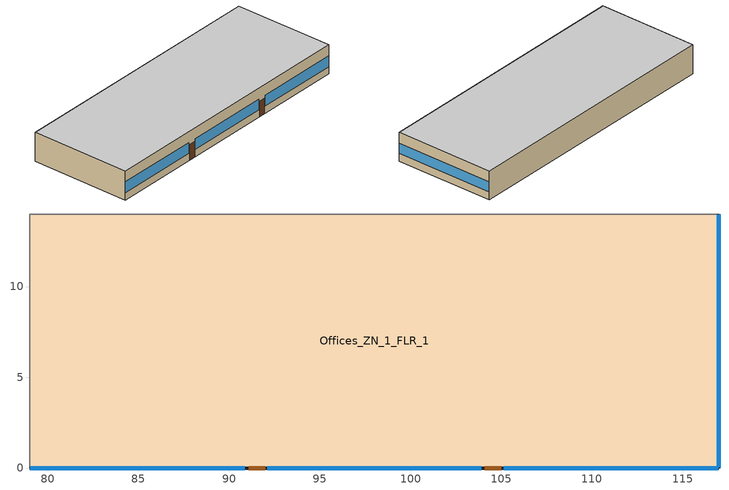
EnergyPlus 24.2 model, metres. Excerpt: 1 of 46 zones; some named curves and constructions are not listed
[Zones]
Offices_ZN_1_FLR_1
 floor ground (Offices_ZN_1_FLR_1_Floor_Ffactor): 79,14 117,14 117,0 79,0 z0
 wall outside (nonres_ext_wall_grd): 79,0 117,0 117,14 z0:4
 wall to Gym_ZN_1_FLR_1 (int_wall): 117,14 79,14 z0:4
 wall to Lobby_ZN_1_FLR_1 (int_wall): 79,14 79,0 z0:4
 window (NonresWindow_U_0.369_SHGC_0.357): 117,0.05 117,13.95 z1.1:2.51; 79.05,0 90.87,0 / 92.09,0 103.91,0 / 105.13,0 116.95,0 z1:2.5
 door (Swinging Door_con): 91.08,0 91.99,0 / 104.08,0 104.99,0 z0:2.13
 ceiling to Offices_ZN_1_FLR_2 (int_slab_ceiling): 79,0 117,0 117,14 79,14 z4
[COIL:HEATING:DX:VARIABLEREFRIGERANTFLOW] Availability Schedule=Always On Discrete hvac_library; Gross Rated Heating Capacity=Autosize; Rated Air Flow Rate=Autosize
Name | Heating Capacity Ratio Modifier Function of Temperature Curve | Heating Capacity Modifier Function of Flow Fraction Curve
Mult_Class_1_Pod_2_ZN_1_FLR_1 VRF Terminal Heating Coil | Mult_Class_1_Pod_2_ZN_1_FLR_1 VRF Terminal Heating Coil VRFTUHeatCAPFT | Mult_Class_1_Pod_2_ZN_1_FLR_1 VRF Terminal Heating Coil VRFACHeatCapFFF
Corridor_Pod_2_ZN_1_FLR_1 VRF Terminal Heating Coil | Corridor_Pod_2_ZN_1_FLR_1 VRF Terminal Heating Coil VRFTUHeatCAPFT | Corridor_Pod_2_ZN_1_FLR_1 VRF Terminal Heating Coil VRFACHeatCapFFF
Corner_Class_2_Pod_2_ZN_1_FLR_1 VRF Terminal Heating Coil | Corner_Class_2_Pod_2_ZN_1_FLR_1 VRF Terminal Heating Coil VRFTUHeatCAPFT | Corner_Class_2_Pod_2_ZN_1_FLR_1 VRF Terminal Heating Coil VRFACHeatCapFFF
Mult_Class_2_Pod_2_ZN_1_FLR_1 VRF Terminal Heating Coil | Mult_Class_2_Pod_2_ZN_1_FLR_1 VRF Terminal Heating Coil VRFTUHeatCAPFT | Mult_Class_2_Pod_2_ZN_1_FLR_1 VRF Terminal Heating Coil VRFACHeatCapFFF
Corner_Class_1_Pod_3_ZN_1_FLR_1 VRF Terminal Heating Coil | Corner_Class_1_Pod_3_ZN_1_FLR_1 VRF Terminal Heating Coil VRFTUHeatCAPFT | Corner_Class_1_Pod_3_ZN_1_FLR_1 VRF Terminal Heating Coil VRFACHeatCapFFF
Mult_Class_1_Pod_3_ZN_1_FLR_1 VRF Terminal Heating Coil | Mult_Class_1_Pod_3_ZN_1_FLR_1 VRF Terminal Heating Coil VRFTUHeatCAPFT | Mult_Class_1_Pod_3_ZN_1_FLR_1 VRF Terminal Heating Coil VRFACHeatCapFFF
Corridor_Pod_3_ZN_1_FLR_1 VRF Terminal Heating Coil | Corridor_Pod_3_ZN_1_FLR_1 VRF Terminal Heating Coil VRFTUHeatCAPFT | Corridor_Pod_3_ZN_1_FLR_1 VRF Terminal Heating Coil VRFACHeatCapFFF
Corner_Class_2_Pod_3_ZN_1_FLR_1 VRF Terminal Heating Coil | Corner_Class_2_Pod_3_ZN_1_FLR_1 VRF Terminal Heating Coil VRFTUHeatCAPFT | Corner_Class_2_Pod_3_ZN_1_FLR_1 VRF Terminal Heating Coil VRFACHeatCapFFF
Mult_Class_2_Pod_3_ZN_1_FLR_1 VRF Terminal Heating Coil | Mult_Class_2_Pod_3_ZN_1_FLR_1 VRF Terminal Heating Coil VRFTUHeatCAPFT | Mult_Class_2_Pod_3_ZN_1_FLR_1 VRF Terminal Heating Coil VRFACHeatCapFFF
Main_Corridor_ZN_1_FLR_1 VRF Terminal Heating Coil | Main_Corridor_ZN_1_FLR_1 VRF Terminal Heating Coil VRFTUHeatCAPFT | Main_Corridor_ZN_1_FLR_1 VRF Terminal Heating Coil VRFACHeatCapFFF
Lobby_ZN_1_FLR_1 VRF Terminal Heating Coil | Lobby_ZN_1_FLR_1 VRF Terminal Heating Coil VRFTUHeatCAPFT | Lobby_ZN_1_FLR_1 VRF Terminal Heating Coil VRFACHeatCapFFF
Bathrooms_ZN_1_FLR_1 VRF Terminal Heating Coil | Bathrooms_ZN_1_FLR_1 VRF Terminal Heating Coil VRFTUHeatCAPFT | Bathrooms_ZN_1_FLR_1 VRF Terminal Heating Coil VRFACHeatCapFFF
Offices_ZN_1_FLR_1 VRF Terminal Heating Coil | Offices_ZN_1_FLR_1 VRF Terminal Heating Coil VRFTUHeatCAPFT | Offices_ZN_1_FLR_1 VRF Terminal Heating Coil VRFACHeatCapFFF
Gym_ZN_1_FLR_1 VRF Terminal Heating Coil | Gym_ZN_1_FLR_1 VRF Terminal Heating Coil VRFTUHeatCAPFT | Gym_ZN_1_FLR_1 VRF Terminal Heating Coil VRFACHeatCapFFF
Aux_Gym_ZN_1_FLR_1 VRF Terminal Heating Coil | Aux_Gym_ZN_1_FLR_1 VRF Terminal Heating Coil VRFTUHeatCAPFT | Aux_Gym_ZN_1_FLR_1 VRF Terminal Heating Coil VRFACHeatCapFFF
Auditorium_ZN_1_FLR_1 VRF Terminal Heating Coil | Auditorium_ZN_1_FLR_1 VRF Terminal Heating Coil VRFTUHeatCAPFT | Auditorium_ZN_1_FLR_1 VRF Terminal Heating Coil VRFACHeatCapFFF
Kitchen_ZN_1_FLR_1 VRF Terminal Heating Coil | Kitchen_ZN_1_FLR_1 VRF Terminal Heating Coil VRFTUHeatCAPFT | Kitchen_ZN_1_FLR_1 VRF Terminal Heating Coil VRFACHeatCapFFF
Cafeteria_ZN_1_FLR_1 VRF Terminal Heating Coil | Cafeteria_ZN_1_FLR_1 VRF Terminal Heating Coil VRFTUHeatCAPFT | Cafeteria_ZN_1_FLR_1 VRF Terminal Heating Coil VRFACHeatCapFFF
Mech_ZN_1_FLR_1 VRF Terminal Heating Coil | Mech_ZN_1_FLR_1 VRF Terminal Heating Coil VRFTUHeatCAPFT | Mech_ZN_1_FLR_1 VRF Terminal Heating Coil VRFACHeatCapFFF
Corner_Class_1_Pod_1_ZN_1_FLR_2 VRF Terminal Heating Coil | Corner_Class_1_Pod_1_ZN_1_FLR_2 VRF Terminal Heating Coil VRFTUHeatCAPFT | Corner_Class_1_Pod_1_ZN_1_FLR_2 VRF Terminal Heating Coil VRFACHeatCapFFF
Mult_Class_1_Pod_1_ZN_1_FLR_2 VRF Terminal Heating Coil | Mult_Class_1_Pod_1_ZN_1_FLR_2 VRF Terminal Heating Coil VRFTUHeatCAPFT | Mult_Class_1_Pod_1_ZN_1_FLR_2 VRF Terminal Heating Coil VRFACHeatCapFFF
Corridor_Pod_1_ZN_1_FLR_2 VRF Terminal Heating Coil | Corridor_Pod_1_ZN_1_FLR_2 VRF Terminal Heating Coil VRFTUHeatCAPFT | Corridor_Pod_1_ZN_1_FLR_2 VRF Terminal Heating Coil VRFACHeatCapFFF
Corner_Class_2_Pod_1_ZN_1_FLR_2 VRF Terminal Heating Coil | Corner_Class_2_Pod_1_ZN_1_FLR_2 VRF Terminal Heating Coil VRFTUHeatCAPFT | Corner_Class_2_Pod_1_ZN_1_FLR_2 VRF Terminal Heating Coil VRFACHeatCapFFF
Mult_Class_2_Pod_1_ZN_1_FLR_2 VRF Terminal Heating Coil | Mult_Class_2_Pod_1_ZN_1_FLR_2 VRF Terminal Heating Coil VRFTUHeatCAPFT | Mult_Class_2_Pod_1_ZN_1_FLR_2 VRF Terminal Heating Coil VRFACHeatCapFFF
Corner_Class_1_Pod_2_ZN_1_FLR_2 VRF Terminal Heating Coil | Corner_Class_1_Pod_2_ZN_1_FLR_2 VRF Terminal Heating Coil VRFTUHeatCAPFT | Corner_Class_1_Pod_2_ZN_1_FLR_2 VRF Terminal Heating Coil VRFACHeatCapFFF
Mult_Class_1_Pod_2_ZN_1_FLR_2 VRF Terminal Heating Coil | Mult_Class_1_Pod_2_ZN_1_FLR_2 VRF Terminal Heating Coil VRFTUHeatCAPFT | Mult_Class_1_Pod_2_ZN_1_FLR_2 VRF Terminal Heating Coil VRFACHeatCapFFF
Corridor_Pod_2_ZN_1_FLR_2 VRF Terminal Heating Coil | Corridor_Pod_2_ZN_1_FLR_2 VRF Terminal Heating Coil VRFTUHeatCAPFT | Corridor_Pod_2_ZN_1_FLR_2 VRF Terminal Heating Coil VRFACHeatCapFFF
Corner_Class_2_Pod_2_ZN_1_FLR_2 VRF Terminal Heating Coil | Corner_Class_2_Pod_2_ZN_1_FLR_2 VRF Terminal Heating Coil VRFTUHeatCAPFT | Corner_Class_2_Pod_2_ZN_1_FLR_2 VRF Terminal Heating Coil VRFACHeatCapFFF
Mult_Class_2_Pod_2_ZN_1_FLR_2 VRF Terminal Heating Coil | Mult_Class_2_Pod_2_ZN_1_FLR_2 VRF Terminal Heating Coil VRFTUHeatCAPFT | Mult_Class_2_Pod_2_ZN_1_FLR_2 VRF Terminal Heating Coil VRFACHeatCapFFF
Corner_Class_1_Pod_3_ZN_1_FLR_2 VRF Terminal Heating Coil | Corner_Class_1_Pod_3_ZN_1_FLR_2 VRF Terminal Heating Coil VRFTUHeatCAPFT | Corner_Class_1_Pod_3_ZN_1_FLR_2 VRF Terminal Heating Coil VRFACHeatCapFFF
Mult_Class_1_Pod_3_ZN_1_FLR_2 VRF Terminal Heating Coil | Mult_Class_1_Pod_3_ZN_1_FLR_2 VRF Terminal Heating Coil VRFTUHeatCAPFT | Mult_Class_1_Pod_3_ZN_1_FLR_2 VRF Terminal Heating Coil VRFACHeatCapFFF
Corridor_Pod_3_ZN_1_FLR_2 VRF Terminal Heating Coil | Corridor_Pod_3_ZN_1_FLR_2 VRF Terminal Heating Coil VRFTUHeatCAPFT | Corridor_Pod_3_ZN_1_FLR_2 VRF Terminal Heating Coil VRFACHeatCapFFF
Corner_Class_2_Pod_3_ZN_1_FLR_2 VRF Terminal Heating Coil | Corner_Class_2_Pod_3_ZN_1_FLR_2 VRF Terminal Heating Coil VRFTUHeatCAPFT | Corner_Class_2_Pod_3_ZN_1_FLR_2 VRF Terminal Heating Coil VRFACHeatCapFFF
Mult_Class_2_Pod_3_ZN_1_FLR_2 VRF Terminal Heating Coil | Mult_Class_2_Pod_3_ZN_1_FLR_2 VRF Terminal Heating Coil VRFTUHeatCAPFT | Mult_Class_2_Pod_3_ZN_1_FLR_2 VRF Terminal Heating Coil VRFACHeatCapFFF
Main_Corridor_ZN_1_FLR_2 VRF Terminal Heating Coil | Main_Corridor_ZN_1_FLR_2 VRF Terminal Heating Coil VRFTUHeatCAPFT | Main_Corridor_ZN_1_FLR_2 VRF Terminal Heating Coil VRFACHeatCapFFF
Lobby_ZN_1_FLR_2 VRF Terminal Heating Coil | Lobby_ZN_1_FLR_2 VRF Terminal Heating Coil VRFTUHeatCAPFT | Lobby_ZN_1_FLR_2 VRF Terminal Heating Coil VRFACHeatCapFFF
Bathrooms_ZN_1_FLR_2 VRF Terminal Heating Coil | Bathrooms_ZN_1_FLR_2 VRF Terminal Heating Coil VRFTUHeatCAPFT | Bathrooms_ZN_1_FLR_2 VRF Terminal Heating Coil VRFACHeatCapFFF
Offices_ZN_1_FLR_2 VRF Terminal Heating Coil | Offices_ZN_1_FLR_2 VRF Terminal Heating Coil VRFTUHeatCAPFT | Offices_ZN_1_FLR_2 VRF Terminal Heating Coil VRFACHeatCapFFF
LIBRARY_MEDIA_CENTER_ZN_1_FLR_2 VRF Terminal Heating Coil | LIBRARY_MEDIA_CENTER_ZN_1_FLR_2 VRF Terminal Heating Coil VRFTUHeatCAPFT | LIBRARY_MEDIA_CENTER_ZN_1_FLR_2 VRF Terminal Heating Coil VRFACHeatCapFFF
Mech_ZN_1_FLR_2 VRF Terminal Heating Coil | Mech_ZN_1_FLR_2 VRF Terminal Heating Coil VRFTUHeatCAPFT | Mech_ZN_1_FLR_2 VRF Terminal Heating Coil VRFACHeatCapFFF
[UnitarySystemPerformance:Multispeed] Number of Speeds for Heating=2; Number of Speeds for Cooling=2; Single Mode Operation=No; No Load Supply Air Flow Rate Ratio=0.66; Heating Speed 1 Supply Air Flow Ratio=0.66; Cooling Speed 1 Supply Air Flow Ratio=0.66; Heating Speed 2 Supply Air Flow Ratio=1; Cooling Speed 2 Supply Air Flow Ratio=1
PSZ-AC_3:7_Unitary_Package_DX_Perf; PSZ-AC_1:5_Unitary_Package_DX_Perf; PSZ-AC_2:6_Unitary_Package_DX_Perf; PSZ-AC_4:8_Unitary_Package_DX_Perf; PSZ-AC_5:9_Unitary_Package_DX_Perf
[AIRCONDITIONER:VARIABLEREFRIGERANTFLOW] Availability Schedule=Always On Discrete hvac_library; Gross Rated Total Cooling Capacity=Autosize; Gross Rated Cooling COP=3.3; Minimum Condenser Inlet Node Temperature in Cooling Mode=-6; Maximum Condenser Inlet Node Temperature in Cooling Mode=43; Gross Rated Heating Capacity=Autosize; Rated Heating Capacity Sizing Ratio=1; Gross Rated Heating COP=3.5; Minimum Condenser Inlet Node Temperature in Heating Mode=-20; Maximum Condenser Inlet Node Temperature in Heating Mode=16; Heating Performance Curve Outdoor Temperature Type=WetBulbTemperature; Minimum Heat Pump PartLoad Ratio=0.15; Master Thermostat Priority Control Type=LoadPriority; Heat Pump Waste Heat Recovery=No; Equivalent Piping Length used for Piping Correction Factor in Cooling Mode=30; Vertical Height used for Piping Correction Factor=10; Piping Correction Factor for Height in Cooling Mode Coefficient=-0.000386; Equivalent Piping Length used for Piping Correction Factor in Heating Mode=30; Piping Correction Factor for Height in Heating Mode Coefficient=0; Crankcase Heater Power per Compressor=15; Number of Compressors=3; Ratio of Compressor Size to Total Compressor Capacity=0.333333; Maximum Outdoor DryBulb Temperature for Crankcase Heater=7; Defrost Strategy=Resistive; Defrost Control=Timed; Defrost Time Period Fraction=0.058333; Resistive Defrost Heater Capacity=1e-07; Maximum Outdoor Drybulb Temperature for Defrost Operation=7; Condenser Type=AirCooled; Evaporative Condenser Effectiveness=0.9; Evaporative Condenser Air Flow Rate=Autosize; Evaporative Condenser Pump Rated Power Consumption=Autosize; Basin Heater Capacity=0; Basin Heater Setpoint Temperature=2; Fuel Type=Electricity; Minimum Condenser Inlet Node Temperature in Heat Recovery Mode=0; Maximum Condenser Inlet Node Temperature in Heat Recovery Mode=20; Initial Heat Recovery Cooling Capacity Fraction=0.5; Heat Recovery Cooling Capacity Time Constant=0.083; Initial Heat Recovery Cooling Energy Fraction=1; Heat Recovery Cooling Energy Time Constant=0; Initial Heat Recovery Heating Capacity Fraction=0.5; Heat Recovery Heating Capacity Time Constant=0.083; Initial Heat Recovery Heating Energy Fraction=0.5; Heat Recovery Heating Energy Time Constant=0
Name | Heat Pump | Cooling Capacity Ratio Modifier Function of Low Temperature Curve | Cooling Capacity Ratio Boundary Curve | Cooling Capacity Ratio Modifier Function of High Temperature Curve | Cooling Energy Input Ratio Modifier Function of Low Temperature Curve | Cooling Energy Input Ratio Boundary Curve | Cooling Energy Input Ratio Modifier Function of High Temperature Curve | Cooling Energy Input Ratio Modifier Function of Low PartLoad Ratio Curve | Cooling Energy Input Ratio Modifier Function of High PartLoad Ratio Curve | Cooling Combination Ratio Correction Factor Curve | Cooling PartLoad Fraction Correlation Curve | Heating Capacity Ratio Modifier Function of Low Temperature Curve | Heating Capacity Ratio Boundary Curve | Heating Capacity Ratio Modifier Function of High Temperature Curve | Heating Energy Input Ratio Modifier Function of Low Temperature Curve | Heating Energy Input Ratio Boundary Curve | Heating Energy Input Ratio Modifier Function of High Temperature Curve | Heating Energy Input Ratio Modifier Function of Low PartLoad Ratio Curve | Heating Energy Input Ratio Modifier Function of High PartLoad Ratio Curve | Heating Combination Ratio Correction Factor Curve | Heating PartLoad Fraction Correlation Curve | Zone Terminal Unit List | Piping Correction Factor for Length in Cooling Mode Curve | Piping Correction Factor for Length in Heating Mode Curve | Heat Recovery Cooling Capacity Modifier Curve | Heat Recovery Cooling Energy Modifier Curve | Heat Recovery Heating Capacity Modifier Curve | Heat Recovery Heating Energy Modifier Curve
 | VRF System 1 | VRF System 1 CapRatioLowTempCurve_Cooling | VRF System 1 CapRatioBoundary_Cooling | VRF System 1 CapRatioHighTempCurve_Cooling | VRF System 1 EIRRatioLowTempCurve_Cooling | VRF System 1 EIRRatioBoundary_Cooling | VRF System 1 EIRRatioHighTempCurve_Cooling | VRF System 1 EIRRatioLowPLR_Cooling | VRF System 1 EIRRatioHighPLR_Cooling | VRF System 1 CombinationRatio_Cooling | VRF System 1 PLRFractionCorrelation_Cooling | VRF System 1 CapRatioLowTempCurve_Heating | VRF System 1 CapRatioBoundary_Heating | VRF System 1 CapRatioHighTempCurve_Heating | VRF System 1 EIRRatioLowTempCurve_Heating | VRF System 1 EIRRatioBoundary_Heating | VRF System 1 EIRRatioHighTempCurve_Heating | VRF System 1 EIRRatioLowPLR_Heating | VRF System 1 EIRRatioHighPLR_Heating | VRF System 1 CombinationRatio_Heating | VRF System 1 PLRFractionCorrelation_Heating | VRF System 1 Terminal List | VRF System 1 PipingCorrectionFactorCurve_Cooling | VRF System 1 PipingCorrectionFactorCurve_Heating | VRF System 1 HeatRecoveryCapModifier_Cooling | VRF System 1 HeatRecoveryEnergyModifier_Cooling | VRF System 1 HeatRecoveryCapModifier_Heating | VRF System 1 HeatRecoveryEnergyModifier_Heating
 | VRF System 2 | VRF System 2 CapRatioLowTempCurve_Cooling | VRF System 2 CapRatioBoundary_Cooling | VRF System 2 CapRatioHighTempCurve_Cooling | VRF System 2 EIRRatioLowTempCurve_Cooling | VRF System 2 EIRRatioBoundary_Cooling | VRF System 2 EIRRatioHighTempCurve_Cooling | VRF System 2 EIRRatioLowPLR_Cooling | VRF System 2 EIRRatioHighPLR_Cooling | VRF System 2 CombinationRatio_Cooling | VRF System 2 PLRFractionCorrelation_Cooling | VRF System 2 CapRatioLowTempCurve_Heating | VRF System 2 CapRatioBoundary_Heating | VRF System 2 CapRatioHighTempCurve_Heating | VRF System 2 EIRRatioLowTempCurve_Heating | VRF System 2 EIRRatioBoundary_Heating | VRF System 2 EIRRatioHighTempCurve_Heating | VRF System 2 EIRRatioLowPLR_Heating | VRF System 2 EIRRatioHighPLR_Heating | VRF System 2 CombinationRatio_Heating | VRF System 2 PLRFractionCorrelation_Heating | VRF System 2 Terminal List | VRF System 2 PipingCorrectionFactorCurve_Cooling | VRF System 2 PipingCorrectionFactorCurve_Heating | VRF System 2 HeatRecoveryCapModifier_Cooling | VRF System 2 HeatRecoveryEnergyModifier_Cooling | VRF System 2 HeatRecoveryCapModifier_Heating | VRF System 2 HeatRecoveryEnergyModifier_Heating
[ZONETERMINALUNITLIST]
Name | Zone Terminal Unit Name 1 | Zone Terminal Unit Name 2 | Zone Terminal Unit Name 3 | Zone Terminal Unit Name 4 | Zone Terminal Unit Name 5 | Zone Terminal Unit Name 6 | Zone Terminal Unit Name 7 | Zone Terminal Unit Name 8 | Zone Terminal Unit Name 9 | Zone Terminal Unit Name 10 | Zone Terminal Unit Name 11 | Zone Terminal Unit Name 12 | Zone Terminal Unit Name 13 | Zone Terminal Unit Name 14 | Zone Terminal Unit Name 15 | Zone Terminal Unit Name 16 | Zone Terminal Unit Name 17 | Zone Terminal Unit Name 18 | Zone Terminal Unit Name 19 | Zone Terminal Unit Name 20 | Zone Terminal Unit Name 21 | Zone Terminal Unit Name 22 | Zone Terminal Unit Name 23 | Zone Terminal Unit Name 24 | Zone Terminal Unit Name 25
VRF System 1 Terminal List | Corner_Class_1_Pod_1_ZN_1_FLR_1 VRF Terminal | Mult_Class_1_Pod_1_ZN_1_FLR_1 VRF Terminal | Corridor_Pod_1_ZN_1_FLR_1 VRF Terminal | Corner_Class_2_Pod_1_ZN_1_FLR_1 VRF Terminal | Mult_Class_2_Pod_1_ZN_1_FLR_1 VRF Terminal | Corner_Class_1_Pod_2_ZN_1_FLR_1 VRF Terminal | Mult_Class_1_Pod_2_ZN_1_FLR_1 VRF Terminal | Corridor_Pod_2_ZN_1_FLR_1 VRF Terminal | Corner_Class_2_Pod_2_ZN_1_FLR_1 VRF Terminal | Mult_Class_2_Pod_2_ZN_1_FLR_1 VRF Terminal | Corner_Class_1_Pod_3_ZN_1_FLR_1 VRF Terminal | Mult_Class_1_Pod_3_ZN_1_FLR_1 VRF Terminal | Corridor_Pod_3_ZN_1_FLR_1 VRF Terminal | Corner_Class_2_Pod_3_ZN_1_FLR_1 VRF Terminal | Mult_Class_2_Pod_3_ZN_1_FLR_1 VRF Terminal | Main_Corridor_ZN_1_FLR_1 VRF Terminal | Lobby_ZN_1_FLR_1 VRF Terminal | Bathrooms_ZN_1_FLR_1 VRF Terminal | Offices_ZN_1_FLR_1 VRF Terminal | Gym_ZN_1_FLR_1 VRF Terminal | Aux_Gym_ZN_1_FLR_1 VRF Terminal | Auditorium_ZN_1_FLR_1 VRF Terminal | Kitchen_ZN_1_FLR_1 VRF Terminal | Cafeteria_ZN_1_FLR_1 VRF Terminal | Mech_ZN_1_FLR_1 VRF Terminal
VRF System 2 Terminal List | Corner_Class_1_Pod_1_ZN_1_FLR_2 VRF Terminal | Mult_Class_1_Pod_1_ZN_1_FLR_2 VRF Terminal | Corridor_Pod_1_ZN_1_FLR_2 VRF Terminal | Corner_Class_2_Pod_1_ZN_1_FLR_2 VRF Terminal | Mult_Class_2_Pod_1_ZN_1_FLR_2 VRF Terminal | Corner_Class_1_Pod_2_ZN_1_FLR_2 VRF Terminal | Mult_Class_1_Pod_2_ZN_1_FLR_2 VRF Terminal | Corridor_Pod_2_ZN_1_FLR_2 VRF Terminal | Corner_Class_2_Pod_2_ZN_1_FLR_2 VRF Terminal | Mult_Class_2_Pod_2_ZN_1_FLR_2 VRF Terminal | Corner_Class_1_Pod_3_ZN_1_FLR_2 VRF Terminal | Mult_Class_1_Pod_3_ZN_1_FLR_2 VRF Terminal | Corridor_Pod_3_ZN_1_FLR_2 VRF Terminal | Corner_Class_2_Pod_3_ZN_1_FLR_2 VRF Terminal | Mult_Class_2_Pod_3_ZN_1_FLR_2 VRF Terminal | Main_Corridor_ZN_1_FLR_2 VRF Terminal | Lobby_ZN_1_FLR_2 VRF Terminal | Bathrooms_ZN_1_FLR_2 VRF Terminal | Offices_ZN_1_FLR_2 VRF Terminal | LIBRARY_MEDIA_CENTER_ZN_1_FLR_2 VRF Terminal | Mech_ZN_1_FLR_2 VRF Terminal
[EnergyManagementSystem:Sensor]
Name | OutputVariable or OutputMeter | OutputVariable or OutputMeter Index Key
Facility_Int_LTG | InteriorLights:Electricity
ActualOccupancy | Schedule Value | Offices Binary Occupancy
OAT | Site Outdoor Air Drybulb Temperature | Environment
[EnergyManagementSystem:Actuator]
Name | Actuated Component Unique | Actuated Component Type | Actuated Component Control Type
cCL1_Pod_1_ZN_1_FLR_1_LAr | Corner_Class_1_Pod_1_ZN_1_FLR_1_lights | Lights | Electricity Rate
mCl1_Pod_1_ZN_1_FLR_1_LAr | Mult_Class_1_Pod_1_ZN_1_FLR_1_lights | Lights | Electricity Rate
cPOD1_ZN_1_FLR_1_LAr | Corridor_Pod_1_ZN_1_FLR_1_lights | Lights | Electricity Rate
cCL2_Pod_1_ZN_1_FLR_1_LAr | Corner_Class_2_Pod_1_ZN_1_FLR_1_lights | Lights | Electricity Rate
mCl2_Pod_1_ZN_1_FLR_1_LAr | Mult_Class_2_Pod_1_ZN_1_FLR_1_lights | Lights | Electricity Rate
cCL1_Pod_2_ZN_1_FLR_1_LAr | Corner_Class_1_Pod_2_ZN_1_FLR_1_lights | Lights | Electricity Rate
mCl1_Pod_2_ZN_1_FLR_1_LAr | Mult_Class_1_Pod_2_ZN_1_FLR_1_lights | Lights | Electricity Rate
cPOD2_ZN_1_FLR_1_LAr | Corridor_Pod_2_ZN_1_FLR_1_lights | Lights | Electricity Rate
cCL2_Pod_2_ZN_1_FLR_1_LAr | Corner_Class_2_Pod_2_ZN_1_FLR_1_lights | Lights | Electricity Rate
mCl2_Pod_2_ZN_1_FLR_1_LAr | Mult_Class_2_Pod_2_ZN_1_FLR_1_lights | Lights | Electricity Rate
cCL1_Pod_3_ZN_1_FLR_1_LAr | Corner_Class_1_Pod_3_ZN_1_FLR_1_lights | Lights | Electricity Rate
mCl1_Pod_3_ZN_1_FLR_1_LAr | Mult_Class_1_Pod_3_ZN_1_FLR_1_lights | Lights | Electricity Rate
cPOD3_ZN_1_FLR_1_LAr | Corridor_Pod_3_ZN_1_FLR_1_lights | Lights | Electricity Rate
cCL2_Pod_3_ZN_1_FLR_1_LAr | Corner_Class_2_Pod_3_ZN_1_FLR_1_lights | Lights | Electricity Rate
mCl2_Pod_3_ZN_1_FLR_1_LAr | Mult_Class_2_Pod_3_ZN_1_FLR_1_lights | Lights | Electricity Rate
AUX_GYM_ZN_1_FLR_1_LAr | AUX_GYM_ZN_1_FLR_1_lights | Lights | Electricity Rate
AUDITORIUM_ZN_1_FLR_1_LAr | AUDITORIUM_ZN_1_FLR_1_lights | Lights | Electricity Rate
Main_Corridor_ZN_1_FLR_1_LAr | Main_Corridor_ZN_1_FLR_1_lights | Lights | Electricity Rate
Lobby_ZN_1_FLR_1_LAr | Lobby_ZN_1_FLR_1_lights | Lights | Electricity Rate
Mech_ZN_1_FLR_1_LAr | Mech_ZN_1_FLR_1_lights | Lights | Electricity Rate
BATHROOMS_ZN_1_FLR_1_LAr | BATHROOMS_ZN_1_FLR_1_lights | Lights | Electricity Rate
Offices_ZN_1_FLR_1_LAr | Offices_ZN_1_FLR_1_lights | Lights | Electricity Rate
Gym_ZN_1_FLR_1_LAr | Gym_ZN_1_FLR_1_lights | Lights | Electricity Rate
Kitchen_ZN_1_FLR_1_LAr | Kitchen_ZN_1_FLR_1_lights | Lights | Electricity Rate
Cafeteria_ZN_1_FLR_1_LAr | Cafeteria_ZN_1_FLR_1_lights | Lights | Electricity Rate
cCL1_Pod_1_ZN_1_FLR_2_LAr | Corner_Class_1_Pod_1_ZN_1_FLR_2_lights | Lights | Electricity Rate
mCl1_Pod_1_ZN_1_FLR_2_LAr | Mult_Class_1_Pod_1_ZN_1_FLR_2_lights | Lights | Electricity Rate
cPOD1_ZN_1_FLR_2_LAr | Corridor_Pod_1_ZN_1_FLR_2_lights | Lights | Electricity Rate
cCL2_Pod_1_ZN_1_FLR_2_LAr | Corner_Class_2_Pod_1_ZN_1_FLR_2_lights | Lights | Electricity Rate
mCl2_Pod_1_ZN_1_FLR_2_LAr | Mult_Class_2_Pod_1_ZN_1_FLR_2_lights | Lights | Electricity Rate
cCL1_Pod_2_ZN_1_FLR_2_LAr | Corner_Class_1_Pod_2_ZN_1_FLR_2_lights | Lights | Electricity Rate
mCl1_Pod_2_ZN_1_FLR_2_LAr | Mult_Class_1_Pod_2_ZN_1_FLR_2_lights | Lights | Electricity Rate
cPOD2_ZN_1_FLR_2_LAr | Corridor_Pod_2_ZN_1_FLR_2_lights | Lights | Electricity Rate
cCL2_Pod_2_ZN_1_FLR_2_LAr | Corner_Class_2_Pod_2_ZN_1_FLR_2_lights | Lights | Electricity Rate
mCl2_Pod_2_ZN_1_FLR_2_LAr | Mult_Class_2_Pod_2_ZN_1_FLR_2_lights | Lights | Electricity Rate
cCL1_Pod_3_ZN_1_FLR_2_LAr | Corner_Class_1_Pod_3_ZN_1_FLR_2_lights | Lights | Electricity Rate
mCl1_Pod_3_ZN_1_FLR_2_LAr | Mult_Class_1_Pod_3_ZN_1_FLR_2_lights | Lights | Electricity Rate
cPOD3_ZN_1_FLR_2_LAr | Corridor_Pod_3_ZN_1_FLR_2_lights | Lights | Electricity Rate
cCL2_Pod_3_ZN_1_FLR_2_LAr | Corner_Class_2_Pod_3_ZN_1_FLR_2_lights | Lights | Electricity Rate
mCl2_Pod_3_ZN_1_FLR_2_LAr | Mult_Class_2_Pod_3_ZN_1_FLR_2_lights | Lights | Electricity Rate
Main_Corridor_ZN_1_FLR_2_LAr | Main_Corridor_ZN_1_FLR_2_lights | Lights | Electricity Rate
Lobby_ZN_1_FLR_2_LAr | Lobby_ZN_1_FLR_2_lights | Lights | Electricity Rate
Mech_ZN_1_FLR_2_LAr | Mech_ZN_1_FLR_2_lights | Lights | Electricity Rate
BATHROOMS_ZN_1_FLR_2_LAr | BATHROOMS_ZN_1_FLR_2_lights | Lights | Electricity Rate
Offices_ZN_1_FLR_2_LAr | Offices_ZN_1_FLR_2_lights | Lights | Electricity Rate
LMC_ZN_1_FLR_2_LAr | Library_Media_Center_ZN_1_FLR_2_lights | Lights | Electricity Rate
CLGSETP_SCH_Actuator | CLGSETP_SCH_Yes_Optimum | Schedule:Compact | Schedule Value
CLGSETP_SCH_w_SB_Actuator | CLGSETP_SCH_Yes_Optimum_w_SB | Schedule:Compact | Schedule Value
HTGSETP_SCH_Actuator | HTGSETP_SCH_Yes_Optimum | Schedule:Compact | Schedule Value
HTGSETP_SCH_w_SB_Actuator | HTGSETP_SCH_Yes_Optimum_w_SB | Schedule:Compact | Schedule Value
[EnergyManagementSystem:ProgramCallingManager]
Transformer_Load_Prog_Manager: AfterPredictorAfterHVACManagers; Transformer_Load_Prog
SET_cCL1_Pod_1_ZN_1_FLR_1_Light_EMS_Program_Prog_Manager: BeginTimestepBeforePredictor; SET_cCL1_Pod_1_ZN_1_FLR_1_Light_EMS_Program
SET_mCl1_Pod_1_ZN_1_FLR_1_Light_EMS_Program_Prog_Manager: BeginTimestepBeforePredictor; SET_mCl1_Pod_1_ZN_1_FLR_1_Light_EMS_Program
SET_cPOD1_ZN_1_FLR_1_Light_EMS_Program_Prog_Manager: BeginTimestepBeforePredictor; SET_cPOD1_ZN_1_FLR_1_Light_EMS_Program
SET_cCL2_Pod_1_ZN_1_FLR_1_Light_EMS_Program_Prog_Manager: BeginTimestepBeforePredictor; SET_cCL2_Pod_1_ZN_1_FLR_1_Light_EMS_Program
SET_mCl2_Pod_1_ZN_1_FLR_1_Light_EMS_Program_Prog_Manager: BeginTimestepBeforePredictor; SET_mCl2_Pod_1_ZN_1_FLR_1_Light_EMS_Program
SET_cCL1_Pod_2_ZN_1_FLR_1_Light_EMS_Program_Prog_Manager: BeginTimestepBeforePredictor; SET_cCL1_Pod_2_ZN_1_FLR_1_Light_EMS_Program
SET_mCl1_Pod_2_ZN_1_FLR_1_Light_EMS_Program_Prog_Manager: BeginTimestepBeforePredictor; SET_mCl1_Pod_2_ZN_1_FLR_1_Light_EMS_Program
SET_cPOD2_ZN_1_FLR_1_Light_EMS_Program_Prog_Manager: BeginTimestepBeforePredictor; SET_cPOD2_ZN_1_FLR_1_Light_EMS_Program
SET_cCL2_Pod_2_ZN_1_FLR_1_Light_EMS_Program_Prog_Manager: BeginTimestepBeforePredictor; SET_cCL2_Pod_2_ZN_1_FLR_1_Light_EMS_Program
SET_mCl2_Pod_2_ZN_1_FLR_1_Light_EMS_Program_Prog_Manager: BeginTimestepBeforePredictor; SET_mCl2_Pod_2_ZN_1_FLR_1_Light_EMS_Program
SET_cCL1_Pod_3_ZN_1_FLR_1_Light_EMS_Program_Prog_Manager: BeginTimestepBeforePredictor; SET_cCL1_Pod_3_ZN_1_FLR_1_Light_EMS_Program
SET_mCl1_Pod_3_ZN_1_FLR_1_Light_EMS_Program_Prog_Manager: BeginTimestepBeforePredictor; SET_mCl1_Pod_3_ZN_1_FLR_1_Light_EMS_Program
SET_cPOD3_ZN_1_FLR_1_Light_EMS_Program_Prog_Manager: BeginTimestepBeforePredictor; SET_cPOD3_ZN_1_FLR_1_Light_EMS_Program
SET_cCL2_Pod_3_ZN_1_FLR_1_Light_EMS_Program_Prog_Manager: BeginTimestepBeforePredictor; SET_cCL2_Pod_3_ZN_1_FLR_1_Light_EMS_Program
SET_mCl2_Pod_3_ZN_1_FLR_1_Light_EMS_Program_Prog_Manager: BeginTimestepBeforePredictor; SET_mCl2_Pod_3_ZN_1_FLR_1_Light_EMS_Program
SET_AUX_GYM_ZN_1_FLR_1_Light_EMS_Program_Prog_Manager: BeginTimestepBeforePredictor; SET_AUX_GYM_ZN_1_FLR_1_Light_EMS_Program
SET_AUDITORIUM_ZN_1_FLR_1_Light_EMS_Program_Prog_Manager: BeginTimestepBeforePredictor; SET_AUDITORIUM_ZN_1_FLR_1_Light_EMS_Program
SET_Main_Corridor_ZN_1_FLR_1_Light_EMS_Program_Prog_Manager: BeginTimestepBeforePredictor; SET_Main_Corridor_ZN_1_FLR_1_Light_EMS_Program
SET_Lobby_ZN_1_FLR_1_Light_EMS_Program_Prog_Manager: BeginTimestepBeforePredictor; SET_Lobby_ZN_1_FLR_1_Light_EMS_Program
SET_Mech_ZN_1_FLR_1_Light_EMS_Program_Prog_Manager: BeginTimestepBeforePredictor; SET_Mech_ZN_1_FLR_1_Light_EMS_Program
SET_BATHROOMS_ZN_1_FLR_1_Light_EMS_Program_Prog_Manager: BeginTimestepBeforePredictor; SET_BATHROOMS_ZN_1_FLR_1_Light_EMS_Program
SET_Offices_ZN_1_FLR_1_Light_EMS_Program_Prog_Manager: BeginTimestepBeforePredictor; SET_Offices_ZN_1_FLR_1_Light_EMS_Program
SET_Gym_ZN_1_FLR_1_Light_EMS_Program_Prog_Manager: BeginTimestepBeforePredictor; SET_Gym_ZN_1_FLR_1_Light_EMS_Program
SET_Kitchen_ZN_1_FLR_1_Light_EMS_Program_Prog_Manager: BeginTimestepBeforePredictor; SET_Kitchen_ZN_1_FLR_1_Light_EMS_Program
SET_Cafeteria_ZN_1_FLR_1_Light_EMS_Program_Prog_Manager: BeginTimestepBeforePredictor; SET_Cafeteria_ZN_1_FLR_1_Light_EMS_Program
SET_cCL1_Pod_1_ZN_1_FLR_2_Light_EMS_Program_Prog_Manager: BeginTimestepBeforePredictor; SET_cCL1_Pod_1_ZN_1_FLR_2_Light_EMS_Program
SET_mCl1_Pod_1_ZN_1_FLR_2_Light_EMS_Program_Prog_Manager: BeginTimestepBeforePredictor; SET_mCl1_Pod_1_ZN_1_FLR_2_Light_EMS_Program
SET_cPOD1_ZN_1_FLR_2_Light_EMS_Program_Prog_Manager: BeginTimestepBeforePredictor; SET_cPOD1_ZN_1_FLR_2_Light_EMS_Program
SET_cCL2_Pod_1_ZN_1_FLR_2_Light_EMS_Program_Prog_Manager: BeginTimestepBeforePredictor; SET_cCL2_Pod_1_ZN_1_FLR_2_Light_EMS_Program
SET_mCl2_Pod_1_ZN_1_FLR_2_Light_EMS_Program_Prog_Manager: BeginTimestepBeforePredictor; SET_mCl2_Pod_1_ZN_1_FLR_2_Light_EMS_Program
SET_cCL1_Pod_2_ZN_1_FLR_2_Light_EMS_Program_Prog_Manager: BeginTimestepBeforePredictor; SET_cCL1_Pod_2_ZN_1_FLR_2_Light_EMS_Program
SET_mCl1_Pod_2_ZN_1_FLR_2_Light_EMS_Program_Prog_Manager: BeginTimestepBeforePredictor; SET_mCl1_Pod_2_ZN_1_FLR_2_Light_EMS_Program
SET_cPOD2_ZN_1_FLR_2_Light_EMS_Program_Prog_Manager: BeginTimestepBeforePredictor; SET_cPOD2_ZN_1_FLR_2_Light_EMS_Program
SET_cCL2_Pod_2_ZN_1_FLR_2_Light_EMS_Program_Prog_Manager: BeginTimestepBeforePredictor; SET_cCL2_Pod_2_ZN_1_FLR_2_Light_EMS_Program
SET_mCl2_Pod_2_ZN_1_FLR_2_Light_EMS_Program_Prog_Manager: BeginTimestepBeforePredictor; SET_mCl2_Pod_2_ZN_1_FLR_2_Light_EMS_Program
SET_cCL1_Pod_3_ZN_1_FLR_2_Light_EMS_Program_Prog_Manager: BeginTimestepBeforePredictor; SET_cCL1_Pod_3_ZN_1_FLR_2_Light_EMS_Program
SET_mCl1_Pod_3_ZN_1_FLR_2_Light_EMS_Program_Prog_Manager: BeginTimestepBeforePredictor; SET_mCl1_Pod_3_ZN_1_FLR_2_Light_EMS_Program
SET_cPOD3_ZN_1_FLR_2_Light_EMS_Program_Prog_Manager: BeginTimestepBeforePredictor; SET_cPOD3_ZN_1_FLR_2_Light_EMS_Program
SET_cCL2_Pod_3_ZN_1_FLR_2_Light_EMS_Program_Prog_Manager: BeginTimestepBeforePredictor; SET_cCL2_Pod_3_ZN_1_FLR_2_Light_EMS_Program
SET_mCl2_Pod_3_ZN_1_FLR_2_Light_EMS_Program_Prog_Manager: BeginTimestepBeforePredictor; SET_mCl2_Pod_3_ZN_1_FLR_2_Light_EMS_Program
SET_Main_Corridor_ZN_1_FLR_2_Light_EMS_Program_Prog_Manager: BeginTimestepBeforePredictor; SET_Main_Corridor_ZN_1_FLR_2_Light_EMS_Program
SET_Lobby_ZN_1_FLR_2_Light_EMS_Program_Prog_Manager: BeginTimestepBeforePredictor; SET_Lobby_ZN_1_FLR_2_Light_EMS_Program
SET_Mech_ZN_1_FLR_2_Light_EMS_Program_Prog_Manager: BeginTimestepBeforePredictor; SET_Mech_ZN_1_FLR_2_Light_EMS_Program
SET_BATHROOMS_ZN_1_FLR_2_Light_EMS_Program_Prog_Manager: BeginTimestepBeforePredictor; SET_BATHROOMS_ZN_1_FLR_2_Light_EMS_Program
SET_Offices_ZN_1_FLR_2_Light_EMS_Program_Prog_Manager: BeginTimestepBeforePredictor; SET_Offices_ZN_1_FLR_2_Light_EMS_Program
SET_LMC_ZN_1_FLR_2_Light_EMS_Program_Prog_Manager: BeginTimestepBeforePredictor; SET_LMC_ZN_1_FLR_2_Light_EMS_Program
OA_BASED_OPTIMUM_START_EMS_Program Manager: BeginTimestepBeforePredictor; OA_BASED_OPTIMUM_START_EMS_Program
[EnergyManagementSystem:Program]
Transformer_Load_Prog: SET Wired_LTG = Facility_Int_LTG*0.0194
SET_cCL1_Pod_1_ZN_1_FLR_1_Light_EMS_Program: SET cCL1_Pod_1_ZN_1_FLR_1_LSr_IP=0.093*cCL1_Pod_1_ZN_1_FLR_1_LSr/cCL1_Pod_1_ZN_1_FLR_1_Area; IF (cCL1_Pod_1_ZN_1_FLR_1_OSr <= 0) && (cCL1_Pod_1_ZN_1_FLR_1_LSr_IP >= 0.02); SET cCL1_Pod_1_ZN_1_FLR_1_LAr = 0.02*cCL1_Pod_1_ZN_1_FLR_1_Area/0.09290304; ELSE; SET cCL1_Pod_1_ZN_1_FLR_1_LAr = NULL; ENDIF
SET_mCl1_Pod_1_ZN_1_FLR_1_Light_EMS_Program: SET mCl1_Pod_1_ZN_1_FLR_1_LSr_IP=0.093*mCl1_Pod_1_ZN_1_FLR_1_LSr/mCl1_Pod_1_ZN_1_FLR_1_Area; IF (mCl1_Pod_1_ZN_1_FLR_1_OSr <= 0) && (mCl1_Pod_1_ZN_1_FLR_1_LSr_IP >= 0.02); SET mCl1_Pod_1_ZN_1_FLR_1_LAr = 0.02*mCl1_Pod_1_ZN_1_FLR_1_Area/0.09290304; ELSE; SET mCl1_Pod_1_ZN_1_FLR_1_LAr = NULL; ENDIF
SET_cPOD1_ZN_1_FLR_1_Light_EMS_Program: SET cPOD1_ZN_1_FLR_1_LSr_IP=0.093*cPOD1_ZN_1_FLR_1_LSr/cPOD1_ZN_1_FLR_1_Area; IF (cPOD1_ZN_1_FLR_1_OSr <= 0) && (cPOD1_ZN_1_FLR_1_LSr_IP >= 0.02); SET cPOD1_ZN_1_FLR_1_LAr = 0.02*cPOD1_ZN_1_FLR_1_Area/0.09290304; ELSE; SET cPOD1_ZN_1_FLR_1_LAr = NULL; ENDIF
SET_cCL2_Pod_1_ZN_1_FLR_1_Light_EMS_Program: SET cCL2_Pod_1_ZN_1_FLR_1_LSr_IP=0.093*cCL2_Pod_1_ZN_1_FLR_1_LSr/cCL2_Pod_1_ZN_1_FLR_1_Area; IF (cCL2_Pod_1_ZN_1_FLR_1_OSr <= 0) && (cCL2_Pod_1_ZN_1_FLR_1_LSr_IP >= 0.02); SET cCL2_Pod_1_ZN_1_FLR_1_LAr = 0.02*cCL2_Pod_1_ZN_1_FLR_1_Area/0.09290304; ELSE; SET cCL2_Pod_1_ZN_1_FLR_1_LAr = NULL; ENDIF
SET_mCl2_Pod_1_ZN_1_FLR_1_Light_EMS_Program: SET mCl2_Pod_1_ZN_1_FLR_1_LSr_IP=0.093*mCl2_Pod_1_ZN_1_FLR_1_LSr/mCl2_Pod_1_ZN_1_FLR_1_Area; IF (mCl2_Pod_1_ZN_1_FLR_1_OSr <= 0) && (mCl2_Pod_1_ZN_1_FLR_1_LSr_IP >= 0.02); SET mCl2_Pod_1_ZN_1_FLR_1_LAr = 0.02*mCl2_Pod_1_ZN_1_FLR_1_Area/0.09290304; ELSE; SET mCl2_Pod_1_ZN_1_FLR_1_LAr = NULL; ENDIF
SET_cCL1_Pod_2_ZN_1_FLR_1_Light_EMS_Program: SET cCL1_Pod_2_ZN_1_FLR_1_LSr_IP=0.093*cCL1_Pod_2_ZN_1_FLR_1_LSr/cCL1_Pod_2_ZN_1_FLR_1_Area; IF (cCL1_Pod_2_ZN_1_FLR_1_OSr <= 0) && (cCL1_Pod_2_ZN_1_FLR_1_LSr_IP >= 0.02); SET cCL1_Pod_2_ZN_1_FLR_1_LAr = 0.02*cCL1_Pod_2_ZN_1_FLR_1_Area/0.09290304; ELSE; SET cCL1_Pod_2_ZN_1_FLR_1_LAr = NULL; ENDIF
SET_mCl1_Pod_2_ZN_1_FLR_1_Light_EMS_Program: SET mCl1_Pod_2_ZN_1_FLR_1_LSr_IP=0.093*mCl1_Pod_2_ZN_1_FLR_1_LSr/mCl1_Pod_2_ZN_1_FLR_1_Area; IF (mCl1_Pod_2_ZN_1_FLR_1_OSr <= 0) && (mCl1_Pod_2_ZN_1_FLR_1_LSr_IP >= 0.02); SET mCl1_Pod_2_ZN_1_FLR_1_LAr = 0.02*mCl1_Pod_2_ZN_1_FLR_1_Area/0.09290304; ELSE; SET mCl1_Pod_2_ZN_1_FLR_1_LAr = NULL; ENDIF
SET_cPOD2_ZN_1_FLR_1_Light_EMS_Program: SET cPOD2_ZN_1_FLR_1_LSr_IP=0.093*cPOD2_ZN_1_FLR_1_LSr/cPOD2_ZN_1_FLR_1_Area; IF (cPOD2_ZN_1_FLR_1_OSr <= 0) && (cPOD2_ZN_1_FLR_1_LSr_IP >= 0.02); SET cPOD2_ZN_1_FLR_1_LAr = 0.02*cPOD2_ZN_1_FLR_1_Area/0.09290304; ELSE; SET cPOD2_ZN_1_FLR_1_LAr = NULL; ENDIF
SET_cCL2_Pod_2_ZN_1_FLR_1_Light_EMS_Program: SET cCL2_Pod_2_ZN_1_FLR_1_LSr_IP=0.093*cCL2_Pod_2_ZN_1_FLR_1_LSr/cCL2_Pod_2_ZN_1_FLR_1_Area; IF (cCL2_Pod_2_ZN_1_FLR_1_OSr <= 0) && (cCL2_Pod_2_ZN_1_FLR_1_LSr_IP >= 0.02); SET cCL2_Pod_2_ZN_1_FLR_1_LAr = 0.02*cCL2_Pod_2_ZN_1_FLR_1_Area/0.09290304; ELSE; SET cCL2_Pod_2_ZN_1_FLR_1_LAr = NULL; ENDIF
SET_mCl2_Pod_2_ZN_1_FLR_1_Light_EMS_Program: SET mCl2_Pod_2_ZN_1_FLR_1_LSr_IP=0.093*mCl2_Pod_2_ZN_1_FLR_1_LSr/mCl2_Pod_2_ZN_1_FLR_1_Area; IF (mCl2_Pod_2_ZN_1_FLR_1_OSr <= 0) && (mCl2_Pod_2_ZN_1_FLR_1_LSr_IP >= 0.02); SET mCl2_Pod_2_ZN_1_FLR_1_LAr = 0.02*mCl2_Pod_2_ZN_1_FLR_1_Area/0.09290304; ELSE; SET mCl2_Pod_2_ZN_1_FLR_1_LAr = NULL; ENDIF
SET_cCL1_Pod_3_ZN_1_FLR_1_Light_EMS_Program: SET cCL1_Pod_3_ZN_1_FLR_1_LSr_IP=0.093*cCL1_Pod_3_ZN_1_FLR_1_LSr/cCL1_Pod_3_ZN_1_FLR_1_Area; IF (cCL1_Pod_3_ZN_1_FLR_1_OSr <= 0) && (cCL1_Pod_3_ZN_1_FLR_1_LSr_IP >= 0.02); SET cCL1_Pod_3_ZN_1_FLR_1_LAr = 0.02*cCL1_Pod_3_ZN_1_FLR_1_Area/0.09290304; ELSE; SET cCL1_Pod_3_ZN_1_FLR_1_LAr = NULL; ENDIF
SET_mCl1_Pod_3_ZN_1_FLR_1_Light_EMS_Program: SET mCl1_Pod_3_ZN_1_FLR_1_LSr_IP=0.093*mCl1_Pod_3_ZN_1_FLR_1_LSr/mCl1_Pod_3_ZN_1_FLR_1_Area; IF (mCl1_Pod_3_ZN_1_FLR_1_OSr <= 0) && (mCl1_Pod_3_ZN_1_FLR_1_LSr_IP >= 0.02); SET mCl1_Pod_3_ZN_1_FLR_1_LAr = 0.02*mCl1_Pod_3_ZN_1_FLR_1_Area/0.09290304; ELSE; SET mCl1_Pod_3_ZN_1_FLR_1_LAr = NULL; ENDIF
SET_cPOD3_ZN_1_FLR_1_Light_EMS_Program: SET cPOD3_ZN_1_FLR_1_LSr_IP=0.093*cPOD3_ZN_1_FLR_1_LSr/cPOD3_ZN_1_FLR_1_Area; IF (cPOD3_ZN_1_FLR_1_OSr <= 0) && (cPOD3_ZN_1_FLR_1_LSr_IP >= 0.02); SET cPOD3_ZN_1_FLR_1_LAr = 0.02*cPOD3_ZN_1_FLR_1_Area/0.09290304; ELSE; SET cPOD3_ZN_1_FLR_1_LAr = NULL; ENDIF
SET_cCL2_Pod_3_ZN_1_FLR_1_Light_EMS_Program: SET cCL2_Pod_3_ZN_1_FLR_1_LSr_IP=0.093*cCL2_Pod_3_ZN_1_FLR_1_LSr/cCL2_Pod_3_ZN_1_FLR_1_Area; IF (cCL2_Pod_3_ZN_1_FLR_1_OSr <= 0) && (cCL2_Pod_3_ZN_1_FLR_1_LSr_IP >= 0.02); SET cCL2_Pod_3_ZN_1_FLR_1_LAr = 0.02*cCL2_Pod_3_ZN_1_FLR_1_Area/0.09290304; ELSE; SET cCL2_Pod_3_ZN_1_FLR_1_LAr = NULL; ENDIF
SET_mCl2_Pod_3_ZN_1_FLR_1_Light_EMS_Program: SET mCl2_Pod_3_ZN_1_FLR_1_LSr_IP=0.093*mCl2_Pod_3_ZN_1_FLR_1_LSr/mCl2_Pod_3_ZN_1_FLR_1_Area; IF (mCl2_Pod_3_ZN_1_FLR_1_OSr <= 0) && (mCl2_Pod_3_ZN_1_FLR_1_LSr_IP >= 0.02); SET mCl2_Pod_3_ZN_1_FLR_1_LAr = 0.02*mCl2_Pod_3_ZN_1_FLR_1_Area/0.09290304; ELSE; SET mCl2_Pod_3_ZN_1_FLR_1_LAr = NULL; ENDIF
SET_AUX_GYM_ZN_1_FLR_1_Light_EMS_Program: SET AUX_GYM_ZN_1_FLR_1_LSr_IP=0.093*AUX_GYM_ZN_1_FLR_1_LSr/AUX_GYM_ZN_1_FLR_1_Area; IF (AUX_GYM_ZN_1_FLR_1_OSr <= 0) && (AUX_GYM_ZN_1_FLR_1_LSr_IP >= 0.02); SET AUX_GYM_ZN_1_FLR_1_LAr = 0.02*AUX_GYM_ZN_1_FLR_1_Area/0.09290304; ELSE; SET AUX_GYM_ZN_1_FLR_1_LAr = NULL; ENDIF
SET_AUDITORIUM_ZN_1_FLR_1_Light_EMS_Program: SET AUDITORIUM_ZN_1_FLR_1_LSr_IP=0.093*AUDITORIUM_ZN_1_FLR_1_LSr/AUDITORIUM_ZN_1_FLR_1_Area; IF (AUDITORIUM_ZN_1_FLR_1_OSr <= 0) && (AUDITORIUM_ZN_1_FLR_1_LSr_IP >= 0.02); SET AUDITORIUM_ZN_1_FLR_1_LAr = 0.02*AUDITORIUM_ZN_1_FLR_1_Area/0.09290304; ELSE; SET AUDITORIUM_ZN_1_FLR_1_LAr = NULL; ENDIF
SET_Main_Corridor_ZN_1_FLR_1_Light_EMS_Program: SET Main_Corridor_ZN_1_FLR_1_LSr_IP=0.093*Main_Corridor_ZN_1_FLR_1_LSr/Main_Corridor_ZN_1_FLR_1_Area; IF (Main_Corridor_ZN_1_FLR_1_OSr <= 0) && (Main_Corridor_ZN_1_FLR_1_LSr_IP >= 0.02); SET Main_Corridor_ZN_1_FLR_1_LAr = 0.02*Main_Corridor_ZN_1_FLR_1_Area/0.09290304; ELSE; SET Main_Corridor_ZN_1_FLR_1_LAr = NULL; ENDIF
SET_Lobby_ZN_1_FLR_1_Light_EMS_Program: SET Lobby_ZN_1_FLR_1_LSr_IP=0.093*Lobby_ZN_1_FLR_1_LSr/Lobby_ZN_1_FLR_1_Area; IF (Lobby_ZN_1_FLR_1_OSr <= 0) && (Lobby_ZN_1_FLR_1_LSr_IP >= 0.02); SET Lobby_ZN_1_FLR_1_LAr = 0.02*Lobby_ZN_1_FLR_1_Area/0.09290304; ELSE; SET Lobby_ZN_1_FLR_1_LAr = NULL; ENDIF
SET_Mech_ZN_1_FLR_1_Light_EMS_Program: SET Mech_ZN_1_FLR_1_LSr_IP=0.093*Mech_ZN_1_FLR_1_LSr/Mech_ZN_1_FLR_1_Area; IF (Mech_ZN_1_FLR_1_OSr <= 0) && (Mech_ZN_1_FLR_1_LSr_IP >= 0.02); SET Mech_ZN_1_FLR_1_LAr = 0.02*Mech_ZN_1_FLR_1_Area/0.09290304; ELSE; SET Mech_ZN_1_FLR_1_LAr = NULL; ENDIF
SET_BATHROOMS_ZN_1_FLR_1_Light_EMS_Program: SET BATHROOMS_ZN_1_FLR_1_LSr_IP=0.093*BATHROOMS_ZN_1_FLR_1_LSr/BATHROOMS_ZN_1_FLR_1_Area; IF (BATHROOMS_ZN_1_FLR_1_OSr <= 0) && (BATHROOMS_ZN_1_FLR_1_LSr_IP >= 0.02); SET BATHROOMS_ZN_1_FLR_1_LAr = 0.02*BATHROOMS_ZN_1_FLR_1_Area/0.09290304; ELSE; SET BATHROOMS_ZN_1_FLR_1_LAr = NULL; ENDIF
SET_Offices_ZN_1_FLR_1_Light_EMS_Program: SET Offices_ZN_1_FLR_1_LSr_IP=0.093*Offices_ZN_1_FLR_1_LSr/Offices_ZN_1_FLR_1_Area; IF (Offices_ZN_1_FLR_1_OSr <= 0) && (Offices_ZN_1_FLR_1_LSr_IP >= 0.02); IF (ActualOccupancy <= 0); SET Offices_ZN_1_FLR_1_LAr = 0.02*Offices_ZN_1_FLR_1_Area/0.09290304; ELSE; SET Offices_ZN_1_FLR_1_LAr = NULL; ENDIF; ELSE; SET Offices_ZN_1_FLR_1_LAr = NULL; ENDIF
SET_Gym_ZN_1_FLR_1_Light_EMS_Program: SET Gym_ZN_1_FLR_1_LSr_IP=0.093*Gym_ZN_1_FLR_1_LSr/Gym_ZN_1_FLR_1_Area; IF (Gym_ZN_1_FLR_1_OSr <= 0) && (Gym_ZN_1_FLR_1_LSr_IP >= 0.02); SET Gym_ZN_1_FLR_1_LAr = 0.02*Gym_ZN_1_FLR_1_Area/0.09290304; ELSE; SET Gym_ZN_1_FLR_1_LAr = NULL; ENDIF
SET_Kitchen_ZN_1_FLR_1_Light_EMS_Program: SET Kitchen_ZN_1_FLR_1_LSr_IP=0.093*Kitchen_ZN_1_FLR_1_LSr/Kitchen_ZN_1_FLR_1_Area; IF (Kitchen_ZN_1_FLR_1_OSr <= 0) && (Kitchen_ZN_1_FLR_1_LSr_IP >= 0.02); SET Kitchen_ZN_1_FLR_1_LAr = 0.02*Kitchen_ZN_1_FLR_1_Area/0.09290304; ELSE; SET Kitchen_ZN_1_FLR_1_LAr = NULL; ENDIF
SET_Cafeteria_ZN_1_FLR_1_Light_EMS_Program: SET Cafeteria_ZN_1_FLR_1_LSr_IP=0.093*Cafeteria_ZN_1_FLR_1_LSr/Cafeteria_ZN_1_FLR_1_Area; IF (Cafeteria_ZN_1_FLR_1_OSr <= 0) && (Cafeteria_ZN_1_FLR_1_LSr_IP >= 0.02); SET Cafeteria_ZN_1_FLR_1_LAr = 0.02*Cafeteria_ZN_1_FLR_1_Area/0.09290304; ELSE; SET Cafeteria_ZN_1_FLR_1_LAr = NULL; ENDIF
SET_cCL1_Pod_1_ZN_1_FLR_2_Light_EMS_Program: SET cCL1_Pod_1_ZN_1_FLR_2_LSr_IP=0.093*cCL1_Pod_1_ZN_1_FLR_2_LSr/cCL1_Pod_1_ZN_1_FLR_2_Area; IF (cCL1_Pod_1_ZN_1_FLR_2_OSr <= 0) && (cCL1_Pod_1_ZN_1_FLR_2_LSr_IP >= 0.02); SET cCL1_Pod_1_ZN_1_FLR_2_LAr = 0.02*cCL1_Pod_1_ZN_1_FLR_2_Area/0.09290304; ELSE; SET cCL1_Pod_1_ZN_1_FLR_2_LAr = NULL; ENDIF
SET_mCl1_Pod_1_ZN_1_FLR_2_Light_EMS_Program: SET mCl1_Pod_1_ZN_1_FLR_2_LSr_IP=0.093*mCl1_Pod_1_ZN_1_FLR_2_LSr/mCl1_Pod_1_ZN_1_FLR_2_Area; IF (mCl1_Pod_1_ZN_1_FLR_2_OSr <= 0) && (mCl1_Pod_1_ZN_1_FLR_2_LSr_IP >= 0.02); SET mCl1_Pod_1_ZN_1_FLR_2_LAr = 0.02*mCl1_Pod_1_ZN_1_FLR_2_Area/0.09290304; ELSE; SET mCl1_Pod_1_ZN_1_FLR_2_LAr = NULL; ENDIF
SET_cPOD1_ZN_1_FLR_2_Light_EMS_Program: SET cPOD1_ZN_1_FLR_2_LSr_IP=0.093*cPOD1_ZN_1_FLR_2_LSr/cPOD1_ZN_1_FLR_2_Area; IF (cPOD1_ZN_1_FLR_2_OSr <= 0) && (cPOD1_ZN_1_FLR_2_LSr_IP >= 0.02); SET cPOD1_ZN_1_FLR_2_LAr = 0.02*cPOD1_ZN_1_FLR_2_Area/0.09290304; ELSE; SET cPOD1_ZN_1_FLR_2_LAr = NULL; ENDIF
SET_cCL2_Pod_1_ZN_1_FLR_2_Light_EMS_Program: SET cCL2_Pod_1_ZN_1_FLR_2_LSr_IP=0.093*cCL2_Pod_1_ZN_1_FLR_2_LSr/cCL2_Pod_1_ZN_1_FLR_2_Area; IF (cCL2_Pod_1_ZN_1_FLR_2_OSr <= 0) && (cCL2_Pod_1_ZN_1_FLR_2_LSr_IP >= 0.02); SET cCL2_Pod_1_ZN_1_FLR_2_LAr = 0.02*cCL2_Pod_1_ZN_1_FLR_2_Area/0.09290304; ELSE; SET cCL2_Pod_1_ZN_1_FLR_2_LAr = NULL; ENDIF
SET_mCl2_Pod_1_ZN_1_FLR_2_Light_EMS_Program: SET mCl2_Pod_1_ZN_1_FLR_2_LSr_IP=0.093*mCl2_Pod_1_ZN_1_FLR_2_LSr/mCl2_Pod_1_ZN_1_FLR_2_Area; IF (mCl2_Pod_1_ZN_1_FLR_2_OSr <= 0) && (mCl2_Pod_1_ZN_1_FLR_2_LSr_IP >= 0.02); SET mCl2_Pod_1_ZN_1_FLR_2_LAr = 0.02*mCl2_Pod_1_ZN_1_FLR_2_Area/0.09290304; ELSE; SET mCl2_Pod_1_ZN_1_FLR_2_LAr = NULL; ENDIF
SET_cCL1_Pod_2_ZN_1_FLR_2_Light_EMS_Program: SET cCL1_Pod_2_ZN_1_FLR_2_LSr_IP=0.093*cCL1_Pod_2_ZN_1_FLR_2_LSr/cCL1_Pod_2_ZN_1_FLR_2_Area; IF (cCL1_Pod_2_ZN_1_FLR_2_OSr <= 0) && (cCL1_Pod_2_ZN_1_FLR_2_LSr_IP >= 0.02); SET cCL1_Pod_2_ZN_1_FLR_2_LAr = 0.02*cCL1_Pod_2_ZN_1_FLR_2_Area/0.09290304; ELSE; SET cCL1_Pod_2_ZN_1_FLR_2_LAr = NULL; ENDIF
SET_mCl1_Pod_2_ZN_1_FLR_2_Light_EMS_Program: SET mCl1_Pod_2_ZN_1_FLR_2_LSr_IP=0.093*mCl1_Pod_2_ZN_1_FLR_2_LSr/mCl1_Pod_2_ZN_1_FLR_2_Area; IF (mCl1_Pod_2_ZN_1_FLR_2_OSr <= 0) && (mCl1_Pod_2_ZN_1_FLR_2_LSr_IP >= 0.02); SET mCl1_Pod_2_ZN_1_FLR_2_LAr = 0.02*mCl1_Pod_2_ZN_1_FLR_2_Area/0.09290304; ELSE; SET mCl1_Pod_2_ZN_1_FLR_2_LAr = NULL; ENDIF
